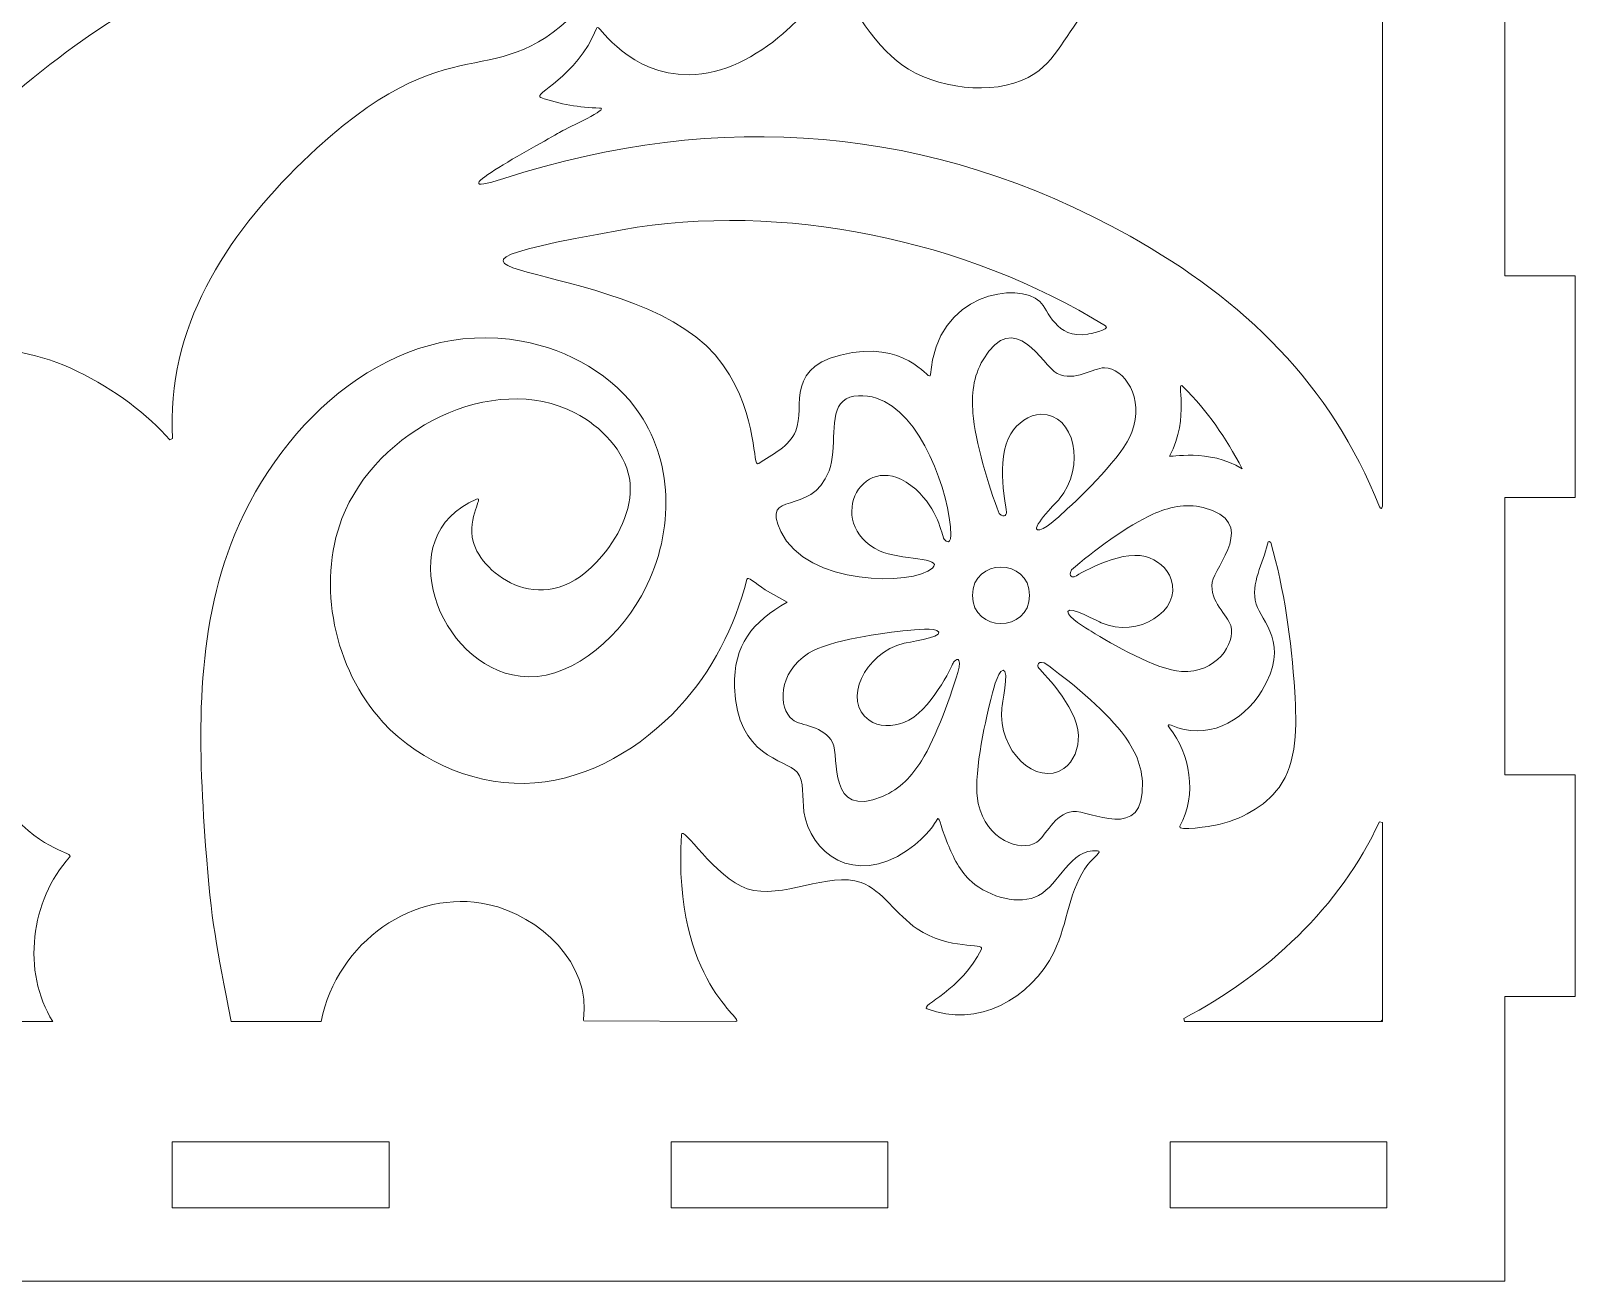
# Model space of a CAD drawing. Header units: millimetres. Extents: x 257 to 528, y -403 to -10.
# Drawn here: x 322.1 to 387.5, y -116.6 to -63.6 of the extents above; entities that cross this region are included whole.
import ezdxf

# ---------------------------------------------------------------- set-up
doc = ezdxf.new("R2010")
doc.units = ezdxf.units.MM
doc.header["$MEASUREMENT"] = 0
doc.layers.add('layer 1', color=7, linetype='Continuous')

msp = doc.modelspace()

# ---------------------------------------------------------------- linework, layer by layer
at = {"layer": 'layer 1', "color": 250, "lineweight": 9}
for points, knots in [([(259.5622, -116.6391), (259.5622, -116.6391), (259.5622, -104.5791), (259.5622, -104.5791), (259.5622, -104.5791), (259.5622, -104.5791), (256.5622, -104.5791), (256.5622, -104.5791), (256.5622, -104.5791), (256.5622, -104.5791), (256.5622, -95.1791), (256.5622, -95.1791), (256.5622, -95.1791), (256.5622, -95.1791), (259.5622, -95.1791), (259.5622, -95.1791), (259.5622, -95.1791), (259.5622, -95.1791), (259.5622, -83.4191), (259.5622, -83.4191), (259.5622, -83.4191), (259.5622, -83.4191), (256.5622, -83.4191), (256.5622, -83.4191), (256.5622, -83.4191), (256.5622, -83.4191), (256.5622, -74.0191), (256.5622, -74.0191), (256.5622, -74.0191), (256.5622, -74.0191), (259.5622, -74.0191), (259.5622, -74.0191), (259.5622, -74.0191), (259.5622, -74.0191), (259.5622, -62.2591), (259.5622, -62.2591), (259.5622, -62.2591), (259.5622, -62.2591), (256.5622, -62.2591), (256.5622, -62.2591), (256.5622, -62.2591), (256.5622, -62.2591), (256.5622, -52.8591), (256.5622, -52.8591), (256.5622, -52.8591), (256.5622, -52.8591), (259.5622, -52.8591), (259.5622, -52.8591), (259.5622, -52.8591), (259.5622, -52.8591), (259.5622, -41.0991), (259.5622, -41.0991), (259.5622, -41.0991), (259.5622, -41.0991), (256.5622, -41.0991), (256.5622, -41.0991), (256.5622, -41.0991), (256.5622, -41.0991), (256.5622, -31.5991), (256.5622, -31.5991), (256.5622, -31.5991), (256.5622, -31.5991), (259.5622, -31.5991), (259.5622, -31.5991), (259.5622, -31.5991), (259.5622, -31.5991), (259.5622, -19.9391), (259.5622, -19.9391), (259.5622, -19.9391), (259.5622, -19.9391), (256.5622, -19.9391), (256.5622, -19.9391), (256.5622, -19.9391), (256.5622, -19.9391), (256.5622, -10.6391), (256.5622, -10.6391), (256.5622, -10.6391), (256.5622, -10.6391), (259.5622, -10.6391), (259.5622, -10.6391), (259.5622, -10.6391), (259.5622, -10.6391), (384.5427, -10.6391), (384.5427, -10.6391), (384.5427, -10.6391), (384.5427, -10.6391), (384.5622, -10.6391), (384.5622, -10.6391), (384.5622, -10.6391), (384.5622, -10.6391), (387.5427, -10.6391), (387.5427, -10.6391), (387.5427, -10.6391), (387.5427, -10.6391), (387.5427, -19.9391), (387.5427, -19.9391), (387.5427, -19.9391), (387.5427, -19.9391), (384.5622, -19.9391), (384.5622, -19.9391), (384.5622, -19.9391), (384.5622, -19.9391), (384.5622, -31.5991), (384.5622, -31.5991), (384.5622, -31.5991), (384.5622, -31.5991), (387.5427, -31.5991), (387.5427, -31.5991), (387.5427, -31.5991), (387.5427, -31.5991), (387.5427, -41.0991), (387.5427, -41.0991), (387.5427, -41.0991), (387.5427, -41.0991), (384.5622, -41.0991), (384.5622, -41.0991), (384.5622, -41.0991), (384.5622, -41.0991), (384.5622, -52.8591), (384.5622, -52.8591), (384.5622, -52.8591), (384.5622, -52.8591), (387.5427, -52.8591), (387.5427, -52.8591), (387.5427, -52.8591), (387.5427, -52.8591), (387.5427, -62.2591), (387.5427, -62.2591), (387.5427, -62.2591), (387.5427, -62.2591), (384.5622, -62.2591), (384.5622, -62.2591), (384.5622, -62.2591), (384.5622, -62.2591), (384.5622, -74.0191), (384.5622, -74.0191), (384.5622, -74.0191), (384.5622, -74.0191), (387.5427, -74.0191), (387.5427, -74.0191), (387.5427, -74.0191), (387.5427, -74.0191), (387.5427, -83.4191), (387.5427, -83.4191), (387.5427, -83.4191), (387.5427, -83.4191), (384.5622, -83.4191), (384.5622, -83.4191), (384.5622, -83.4191), (384.5622, -83.4191), (384.5622, -95.1791), (384.5622, -95.1791), (384.5622, -95.1791), (384.5622, -95.1791), (387.5427, -95.1791), (387.5427, -95.1791), (387.5427, -95.1791), (387.5427, -95.1791), (387.5427, -104.5791), (387.5427, -104.5791), (387.5427, -104.5791), (387.5427, -104.5791), (384.5622, -104.5791), (384.5622, -104.5791), (384.5622, -104.5791), (384.5622, -104.5791), (384.5622, -116.6391), (384.5622, -116.6391), (384.5622, -116.6391), (384.5622, -116.6391), (259.5622, -116.6391), (259.5622, -116.6391)], [0, 0, 0, 0, 0.0227273, 0.0227273, 0.0227273, 0.0227273, 0.0454545, 0.0454545, 0.0454545, 0.0454545, 0.0681818, 0.0681818, 0.0681818, 0.0681818, 0.0909091, 0.0909091, 0.0909091, 0.0909091, 0.1136364, 0.1136364, 0.1136364, 0.1136364, 0.1363636, 0.1363636, 0.1363636, 0.1363636, 0.1590909, 0.1590909, 0.1590909, 0.1590909, 0.1818182, 0.1818182, 0.1818182, 0.1818182, 0.2045455, 0.2045455, 0.2045455, 0.2045455, 0.2272727, 0.2272727, 0.2272727, 0.2272727, 0.25, 0.25, 0.25, 0.25, 0.2727273, 0.2727273, 0.2727273, 0.2727273, 0.2954545, 0.2954545, 0.2954545, 0.2954545, 0.3181818, 0.3181818, 0.3181818, 0.3181818, 0.3409091, 0.3409091, 0.3409091, 0.3409091, 0.3636364, 0.3636364, 0.3636364, 0.3636364, 0.3863636, 0.3863636, 0.3863636, 0.3863636, 0.4090909, 0.4090909, 0.4090909, 0.4090909, 0.4318182, 0.4318182, 0.4318182, 0.4318182, 0.4545455, 0.4545455, 0.4545455, 0.4545455, 0.4772727, 0.4772727, 0.4772727, 0.4772727, 0.5, 0.5, 0.5, 0.5, 0.5227273, 0.5227273, 0.5227273, 0.5227273, 0.5454545, 0.5454545, 0.5454545, 0.5454545, 0.5681818, 0.5681818, 0.5681818, 0.5681818, 0.5909091, 0.5909091, 0.5909091, 0.5909091, 0.6136364, 0.6136364, 0.6136364, 0.6136364, 0.6363636, 0.6363636, 0.6363636, 0.6363636, 0.6590909, 0.6590909, 0.6590909, 0.6590909, 0.6818182, 0.6818182, 0.6818182, 0.6818182, 0.7045455, 0.7045455, 0.7045455, 0.7045455, 0.7272727, 0.7272727, 0.7272727, 0.7272727, 0.75, 0.75, 0.75, 0.75, 0.7727273, 0.7727273, 0.7727273, 0.7727273, 0.7954545, 0.7954545, 0.7954545, 0.7954545, 0.8181818, 0.8181818, 0.8181818, 0.8181818, 0.8409091, 0.8409091, 0.8409091, 0.8409091, 0.8636364, 0.8636364, 0.8636364, 0.8636364, 0.8863636, 0.8863636, 0.8863636, 0.8863636, 0.9090909, 0.9090909, 0.9090909, 0.9090909, 0.9318182, 0.9318182, 0.9318182, 0.9318182, 0.9545455, 0.9545455, 0.9545455, 0.9545455, 1, 1, 1, 1]), ([(342.1906, -47.3431), (340.9272, -47.0258), (338.8335, -46.1786), (337.9902, -45.2833), (337.9902, -45.2833), (336.8039, -44.024), (336.5451, -41.8326), (337.0145, -40.0657), (337.0145, -40.0657), (337.0145, -40.0657), (336.8997, -40.0002), (336.8997, -40.0002), (336.8997, -40.0002), (335.794, -41.1257), (334.5469, -42.1727), (333.3544, -43.1443), (333.3544, -43.1443), (328.4817, -47.1144), (322.4835, -49.5911), (316.4072, -51.3107), (316.4072, -51.3107), (315.3645, -51.606), (314.3195, -51.8789), (313.251, -51.9969), (313.251, -51.9969), (312.5003, -52.0791), (317.4175, -53.735), (322.3958, -53.0443), (322.3958, -53.0443), (329.1044, -52.1135), (332.7875, -44.5443), (333.0623, -44.6424), (333.0623, -44.6424), (333.3263, -48.4002), (331.7159, -53.0889), (328.7874, -55.4672), (328.7874, -55.4672), (324.9601, -58.5755), (319.0628, -57.9015), (318.9516, -58.0052), (318.9516, -58.0052), (318.9068, -58.047), (319.0546, -60.8289), (315.1851, -60.9855), (315.1851, -60.9855), (312.6709, -61.0873), (310.4226, -59.7699), (308.6007, -58.2421), (308.6007, -58.2421), (308.4706, -58.2444), (308.3221, -58.2954), (308.2349, -58.3791), (308.2349, -58.3791), (308.0006, -58.6047), (308.2115, -59.0672), (308.2349, -59.431), (308.2349, -59.431), (308.2999, -60.4339), (306.9407, -60.6843), (305.7443, -60.9169), (305.7443, -60.9169), (302.6578, -61.5161), (300.6553, -61.9947), (298.5732, -63.0487), (298.5732, -63.0487), (295.5035, -64.6026), (292.2616, -67.4065), (290.6761, -70.7499), (290.6761, -70.7499), (288.8122, -74.681), (288.7275, -81.3714), (290.5025, -85.2534), (290.5025, -85.2534), (291.7635, -88.0118), (294.1091, -90.1415), (296.626, -92.357), (296.626, -92.357), (296.9154, -92.6118), (299.5067, -93.902), (299.1606, -93.285), (299.1606, -93.285), (298.8479, -92.9468), (298.5465, -92.5987), (298.2401, -92.2536), (298.2401, -92.2536), (296.578, -90.3841), (294.7588, -88.6145), (293.4809, -86.4638), (293.4809, -86.4638), (290.2632, -81.0484), (290.5269, -73.2396), (295.1391, -68.6366), (295.1391, -68.6366), (296.7512, -67.0279), (298.8714, -65.8569), (301.0618, -65.4978), (301.0618, -65.4978), (304.9991, -64.8525), (308.3747, -66.7268), (311.3823, -63.5369), (311.3823, -63.5369), (311.6301, -63.2741), (311.8121, -65.294), (309.5904, -67.6892), (309.5904, -67.6892), (308.7384, -68.6075), (307.7817, -69.3983), (306.7133, -70.0105), (306.7133, -70.0105), (306.475, -70.147), (307.5305, -70.5283), (307.8728, -72.0125), (307.8728, -72.0125), (308.1314, -73.1345), (307.7666, -74.444), (307.0438, -75.2701), (307.0438, -75.2701), (305.2938, -77.27), (301.7504, -76.333), (299.0482, -79.0014), (299.0482, -79.0014), (298.7436, -79.3022), (297.4909, -80.875), (297.8395, -80.9054), (297.8395, -80.9054), (299.1039, -81.0157), (307.5211, -78.9195), (307.6131, -79.028), (307.6131, -79.028), (306.0068, -81.448), (305.213, -86.1678), (306.8195, -88.6883), (306.8195, -88.6883), (307.6635, -90.0126), (309.945, -91.3262), (309.8348, -90.9094), (309.8348, -90.9094), (309.4461, -89.4245), (309.294, -87.89), (309.2191, -86.342), (309.2191, -86.342), (308.8454, -78.6203), (310.4403, -72.1104), (315.9185, -66.4804), (315.9185, -66.4804), (317.9863, -64.3553), (320.43, -62.596), (323.1695, -61.5152), (323.1695, -61.5152), (325.3188, -60.6669), (327.6497, -60.2364), (329.9476, -60.2539), (329.9476, -60.2539), (330.314, -60.2393), (330.6445, -60.6124), (329.3854, -61.0951), (329.3854, -61.0951), (327.8111, -61.7468), (326.3362, -62.6207), (324.9164, -63.5758), (324.9164, -63.5758), (321.4679, -65.8954), (316.6292, -70.0767), (315.3689, -74.2668), (315.3689, -74.2668), (314.2867, -77.8648), (315.7801, -82.899), (316.9297, -86.5079), (316.9297, -86.5079), (318.4635, -91.3229), (319.0332, -93.3158), (317.6028, -98.5399), (317.6028, -98.5399), (317.184, -100.0693), (316.665, -101.552), (315.9471, -102.9467), (315.9471, -102.9467), (315.9315, -102.9769), (315.9404, -103.0138), (315.968, -103.0337), (315.968, -103.0337), (317.0768, -103.8297), (318.1352, -104.6994), (319.1332, -105.6305), (319.1332, -105.6305), (319.1332, -105.6305), (322.9809, -105.6305), (322.9809, -105.6305), (322.9809, -105.6305), (321.655, -103.544), (322.0418, -100.4684), (323.6956, -98.6714), (323.6956, -98.6714), (323.8998, -98.4495), (322.5568, -98.4537), (321.1722, -96.738), (321.1722, -96.738), (319.8267, -95.0706), (319.3572, -92.6874), (319.7313, -90.613), (319.7313, -90.613), (320.1577, -88.2476), (321.8572, -85.8476), (321.5328, -83.2872), (321.5328, -83.2872), (321.2731, -81.237), (319.531, -79.0195), (317.5087, -78.568), (317.5087, -78.568), (317.177, -78.4939), (318.4496, -77.6002), (319.3709, -77.3426), (319.3709, -77.3426), (322.2086, -76.5492), (326.1154, -78.8826), (327.9435, -80.9695), (327.9435, -80.9695), (327.9435, -80.9695), (328.0631, -80.9202), (328.0631, -80.9202), (328.0631, -80.9202), (327.7829, -76.262), (330.2983, -72.3491), (333.5849, -69.1768), (333.5849, -69.1768), (340.1231, -62.866), (341.6775, -66.7444), (345.5735, -62.4248), (345.5735, -62.4248), (345.1928, -61.3453), (345.35, -60.0609), (344.6244, -59.4724), (344.6244, -59.4724), (343.5873, -58.6313), (339.7957, -59.1814), (338.9663, -54.0851), (338.9663, -54.0851), (338.4726, -51.0513), (339.8654, -49.1126), (342.3356, -47.3796), (342.3356, -47.3796), (342.3356, -47.3796), (342.1906, -47.3431), (342.1906, -47.3431)], [0, 0, 0, 0, 0.016129, 0.016129, 0.016129, 0.016129, 0.0322581, 0.0322581, 0.0322581, 0.0322581, 0.0483871, 0.0483871, 0.0483871, 0.0483871, 0.0645161, 0.0645161, 0.0645161, 0.0645161, 0.0806452, 0.0806452, 0.0806452, 0.0806452, 0.0967742, 0.0967742, 0.0967742, 0.0967742, 0.1129032, 0.1129032, 0.1129032, 0.1129032, 0.1290323, 0.1290323, 0.1290323, 0.1290323, 0.1451613, 0.1451613, 0.1451613, 0.1451613, 0.1612903, 0.1612903, 0.1612903, 0.1612903, 0.1774194, 0.1774194, 0.1774194, 0.1774194, 0.1935484, 0.1935484, 0.1935484, 0.1935484, 0.2096774, 0.2096774, 0.2096774, 0.2096774, 0.2258065, 0.2258065, 0.2258065, 0.2258065, 0.2419355, 0.2419355, 0.2419355, 0.2419355, 0.2580645, 0.2580645, 0.2580645, 0.2580645, 0.2741935, 0.2741935, 0.2741935, 0.2741935, 0.2903226, 0.2903226, 0.2903226, 0.2903226, 0.3064516, 0.3064516, 0.3064516, 0.3064516, 0.3225806, 0.3225806, 0.3225806, 0.3225806, 0.3387097, 0.3387097, 0.3387097, 0.3387097, 0.3548387, 0.3548387, 0.3548387, 0.3548387, 0.3709677, 0.3709677, 0.3709677, 0.3709677, 0.3870968, 0.3870968, 0.3870968, 0.3870968, 0.4032258, 0.4032258, 0.4032258, 0.4032258, 0.4193548, 0.4193548, 0.4193548, 0.4193548, 0.4354839, 0.4354839, 0.4354839, 0.4354839, 0.4516129, 0.4516129, 0.4516129, 0.4516129, 0.4677419, 0.4677419, 0.4677419, 0.4677419, 0.483871, 0.483871, 0.483871, 0.483871, 0.5, 0.5, 0.5, 0.5, 0.516129, 0.516129, 0.516129, 0.516129, 0.5322581, 0.5322581, 0.5322581, 0.5322581, 0.5483871, 0.5483871, 0.5483871, 0.5483871, 0.5645161, 0.5645161, 0.5645161, 0.5645161, 0.5806452, 0.5806452, 0.5806452, 0.5806452, 0.5967742, 0.5967742, 0.5967742, 0.5967742, 0.6129032, 0.6129032, 0.6129032, 0.6129032, 0.6290323, 0.6290323, 0.6290323, 0.6290323, 0.6451613, 0.6451613, 0.6451613, 0.6451613, 0.6612903, 0.6612903, 0.6612903, 0.6612903, 0.6774194, 0.6774194, 0.6774194, 0.6774194, 0.6935484, 0.6935484, 0.6935484, 0.6935484, 0.7096774, 0.7096774, 0.7096774, 0.7096774, 0.7258065, 0.7258065, 0.7258065, 0.7258065, 0.7419355, 0.7419355, 0.7419355, 0.7419355, 0.7580645, 0.7580645, 0.7580645, 0.7580645, 0.7741935, 0.7741935, 0.7741935, 0.7741935, 0.7903226, 0.7903226, 0.7903226, 0.7903226, 0.8064516, 0.8064516, 0.8064516, 0.8064516, 0.8225806, 0.8225806, 0.8225806, 0.8225806, 0.8387097, 0.8387097, 0.8387097, 0.8387097, 0.8548387, 0.8548387, 0.8548387, 0.8548387, 0.8709677, 0.8709677, 0.8709677, 0.8709677, 0.8870968, 0.8870968, 0.8870968, 0.8870968, 0.9032258, 0.9032258, 0.9032258, 0.9032258, 0.9193548, 0.9193548, 0.9193548, 0.9193548, 0.9354839, 0.9354839, 0.9354839, 0.9354839, 0.9516129, 0.9516129, 0.9516129, 0.9516129, 0.9677419, 0.9677419, 0.9677419, 0.9677419, 1, 1, 1, 1]), ([(373.1736, -51.7002), (374.9596, -53.0813), (376.0679, -55.8817), (375.265, -58.2616), (375.265, -58.2616), (374.7305, -59.846), (373.3868, -61.4132), (371.7564, -61.6462), (371.7564, -61.6462), (369.9523, -61.9042), (368.6282, -60.7807), (367.0242, -62.5015), (367.0242, -62.5015), (366.1187, -63.473), (365.6404, -64.7644), (364.6268, -65.4486), (364.6268, -65.4486), (363.2283, -66.392), (360.8108, -66.1799), (359.2712, -65.2657), (359.2712, -65.2657), (357.9741, -64.4956), (356.6959, -62.5088), (356.1708, -61.0999), (356.1708, -61.0999), (356.0406, -60.7506), (355.7601, -62.2177), (353.9487, -63.764), (353.9487, -63.764), (352.8238, -64.7245), (351.4025, -65.4949), (349.9686, -65.5017), (349.9686, -65.5017), (347.43, -65.5139), (346.2139, -63.4803), (346.0932, -63.4957), (346.0932, -63.4957), (346.0685, -63.4989), (346.0475, -63.515), (346.0382, -63.5381), (346.0382, -63.5381), (345.2046, -65.6094), (343.3022, -66.3316), (343.674, -66.4638), (343.674, -66.4638), (344.4857, -66.7523), (345.3123, -66.8895), (346.173, -66.9114), (346.173, -66.9114), (346.6528, -66.9236), (344.8121, -67.7488), (344.5433, -67.9041), (344.5433, -67.9041), (343.9797, -68.2573), (338.8702, -70.9454), (342.1071, -69.9014), (342.1071, -69.9014), (351.2617, -66.9494), (360.2221, -67.6194), (368.6683, -72.347), (368.6683, -72.347), (373.4836, -75.0423), (377.2022, -78.6183), (379.2398, -83.8128), (379.2398, -83.8128), (379.3044, -83.9232), (379.347, -83.9068), (379.3719, -83.788), (379.3719, -83.788), (379.3719, -80.2225), (379.3719, -52.2229), (379.3719, -49.671), (379.3719, -49.671), (379.3719, -49.1631), (378.2447, -51.3815), (375.5114, -51.7648), (375.5114, -51.7648), (374.7475, -51.8719), (373.9514, -51.806), (373.2359, -51.5809), (373.2359, -51.5809), (373.1143, -51.5758), (373.0833, -51.6107), (373.1736, -51.7002)], [0, 0, 0, 0, 0.0454545, 0.0454545, 0.0454545, 0.0454545, 0.0909091, 0.0909091, 0.0909091, 0.0909091, 0.1363636, 0.1363636, 0.1363636, 0.1363636, 0.1818182, 0.1818182, 0.1818182, 0.1818182, 0.2272727, 0.2272727, 0.2272727, 0.2272727, 0.2727273, 0.2727273, 0.2727273, 0.2727273, 0.3181818, 0.3181818, 0.3181818, 0.3181818, 0.3636364, 0.3636364, 0.3636364, 0.3636364, 0.4090909, 0.4090909, 0.4090909, 0.4090909, 0.4545455, 0.4545455, 0.4545455, 0.4545455, 0.5, 0.5, 0.5, 0.5, 0.5454545, 0.5454545, 0.5454545, 0.5454545, 0.5909091, 0.5909091, 0.5909091, 0.5909091, 0.6363636, 0.6363636, 0.6363636, 0.6363636, 0.6818182, 0.6818182, 0.6818182, 0.6818182, 0.7272727, 0.7272727, 0.7272727, 0.7272727, 0.7727273, 0.7727273, 0.7727273, 0.7727273, 0.8181818, 0.8181818, 0.8181818, 0.8181818, 0.8636364, 0.8636364, 0.8636364, 0.8636364, 0.9090909, 0.9090909, 0.9090909, 0.9090909, 1, 1, 1, 1]), ([(351.4015, -77.7922), (352.9697, -80.0802), (352.6144, -82.1761), (352.9213, -81.9797), (352.9213, -81.9797), (353.4895, -81.6161), (354.217, -81.2491), (354.4898, -80.5995), (354.4898, -80.5995), (354.9334, -79.5431), (353.8872, -77.7577), (356.9033, -77.2793), (356.9033, -77.2793), (359.4243, -76.8794), (360.1825, -78.6337), (360.2108, -78.2023), (360.2108, -78.2023), (360.4387, -74.7264), (363.9725, -74.25), (364.8414, -75.1145), (364.8414, -75.1145), (365.2056, -75.4769), (365.5165, -76.7117), (366.8759, -76.4981), (366.8759, -76.4981), (366.8882, -76.4962), (367.8667, -76.2965), (367.6317, -76.1507), (367.6317, -76.1507), (361.7075, -72.4754), (353.8681, -70.8696), (347.1311, -72.0715), (347.1311, -72.0715), (334.9667, -74.2416), (348.1641, -73.0687), (351.4015, -77.7922)], [0, 0, 0, 0, 0.1, 0.1, 0.1, 0.1, 0.2, 0.2, 0.2, 0.2, 0.3, 0.3, 0.3, 0.3, 0.4, 0.4, 0.4, 0.4, 0.5, 0.5, 0.5, 0.5, 0.6, 0.6, 0.6, 0.6, 0.7, 0.7, 0.7, 0.7, 0.8, 0.8, 0.8, 0.8, 1, 1, 1, 1]), ([(351.8977, -91.4453), (352.001, -94.4732), (354.0509, -94.4845), (354.5491, -95.0659), (354.5491, -95.0659), (354.878, -95.4498), (354.7436, -96.1237), (354.8378, -96.7461), (354.8378, -96.7461), (355.0962, -98.4515), (356.9488, -99.9457), (359.2227, -98.3743), (359.2227, -98.3743), (361.0597, -97.1048), (360.1873, -96.2599), (360.9297, -98.0854), (360.9297, -98.0854), (361.1727, -98.6833), (361.4497, -99.2712), (361.9535, -99.7132), (361.9535, -99.7132), (362.7116, -100.3785), (363.9832, -100.7146), (364.7893, -100.2908), (364.7893, -100.2908), (365.6732, -99.8263), (366.1157, -98.3031), (367.2899, -98.3975), (367.2899, -98.3975), (367.5173, -98.4158), (367.1051, -98.6957), (366.8838, -98.9763), (366.8838, -98.9763), (366.0802, -99.9953), (366.0417, -101.4484), (365.4441, -102.6789), (365.4441, -102.6789), (364.4776, -104.6687), (362.1634, -105.9395), (360.0619, -105.0952), (360.0619, -105.0952), (359.7347, -104.9638), (361.5381, -104.2893), (362.3681, -102.5631), (362.3681, -102.5631), (362.5038, -102.2809), (360.9939, -102.6314), (359.6331, -101.7017), (359.6331, -101.7017), (358.7749, -101.1155), (358.1514, -100.0702), (357.2677, -99.7478), (357.2677, -99.7478), (355.8875, -99.2441), (353.9, -100.4973), (352.4336, -100.005), (352.4336, -100.005), (351.063, -99.5448), (349.673, -97.265), (349.6447, -97.7151), (349.6447, -97.7151), (349.2488, -104.0109), (352.4939, -105.6305), (351.9305, -105.6305), (351.9305, -105.6305), (351.9305, -105.6305), (345.5072, -105.6071), (345.5072, -105.6071), (345.5072, -105.6071), (345.4941, -105.5923), (345.4881, -105.5726), (345.4908, -105.5531), (345.4908, -105.5531), (345.8114, -103.1842), (343.6488, -101.1551), (341.4372, -100.671), (341.4372, -100.671), (338.2985, -99.984), (335.0612, -102.2356), (334.3578, -105.6305), (334.3578, -105.6305), (334.3578, -105.6305), (330.5417, -105.6305), (330.5417, -105.6305), (330.5417, -105.6305), (329.9324, -102.4373), (329.6982, -101.4566), (329.4638, -98.194), (329.4638, -98.194), (329.1451, -93.7553), (328.9825, -89.1525), (330.7026, -84.982), (330.7026, -84.982), (332.7207, -80.0889), (337.4326, -75.818), (342.8588, -76.7896), (342.8588, -76.7896), (344.849, -77.1458), (346.7817, -78.249), (347.8846, -79.892), (347.8846, -79.892), (349.3217, -82.032), (349.3506, -85.0874), (347.9468, -87.5863), (347.9468, -87.5863), (346.8196, -89.5925), (344.7683, -91.2402), (342.7967, -90.999), (342.7967, -90.999), (339.3439, -90.5765), (337.2492, -85.0238), (340.9528, -83.493), (340.9528, -83.493), (341.2777, -83.3587), (340.5478, -84.2396), (340.8111, -85.2902), (340.8111, -85.2902), (341.1532, -86.655), (343.8675, -88.7833), (346.2714, -85.9107), (346.2714, -85.9107), (347.0804, -84.9439), (347.6294, -83.7199), (347.4336, -82.6006), (347.4336, -82.6006), (347.2327, -81.4513), (346.2473, -80.4124), (345.1278, -79.8338), (345.1278, -79.8338), (341.6603, -78.0411), (336.693, -80.5359), (335.2463, -84.3134), (335.2463, -84.3134), (334.1741, -87.1127), (334.9056, -90.6785), (336.979, -92.9397), (336.979, -92.9397), (338.6151, -94.7238), (341.0862, -95.6959), (343.4249, -95.518), (343.4249, -95.518), (345.7557, -95.3409), (347.9545, -94.0217), (349.5482, -92.2951), (349.5482, -92.2951), (350.9566, -90.7698), (351.8926, -88.9262), (352.4118, -86.8957), (352.4118, -86.8957), (352.454, -86.7307), (352.7604, -87.0553), (353.1932, -87.332), (353.1932, -87.332), (353.1932, -87.332), (354.1319, -87.8562), (354.1319, -87.8562), (354.1319, -87.8562), (352.6543, -88.6875), (351.8374, -89.6785), (351.8977, -91.4453)], [0, 0, 0, 0, 0.0243902, 0.0243902, 0.0243902, 0.0243902, 0.0487805, 0.0487805, 0.0487805, 0.0487805, 0.0731707, 0.0731707, 0.0731707, 0.0731707, 0.097561, 0.097561, 0.097561, 0.097561, 0.1219512, 0.1219512, 0.1219512, 0.1219512, 0.1463415, 0.1463415, 0.1463415, 0.1463415, 0.1707317, 0.1707317, 0.1707317, 0.1707317, 0.195122, 0.195122, 0.195122, 0.195122, 0.2195122, 0.2195122, 0.2195122, 0.2195122, 0.2439024, 0.2439024, 0.2439024, 0.2439024, 0.2682927, 0.2682927, 0.2682927, 0.2682927, 0.2926829, 0.2926829, 0.2926829, 0.2926829, 0.3170732, 0.3170732, 0.3170732, 0.3170732, 0.3414634, 0.3414634, 0.3414634, 0.3414634, 0.3658537, 0.3658537, 0.3658537, 0.3658537, 0.3902439, 0.3902439, 0.3902439, 0.3902439, 0.4146341, 0.4146341, 0.4146341, 0.4146341, 0.4390244, 0.4390244, 0.4390244, 0.4390244, 0.4634146, 0.4634146, 0.4634146, 0.4634146, 0.4878049, 0.4878049, 0.4878049, 0.4878049, 0.5121951, 0.5121951, 0.5121951, 0.5121951, 0.5365854, 0.5365854, 0.5365854, 0.5365854, 0.5609756, 0.5609756, 0.5609756, 0.5609756, 0.5853659, 0.5853659, 0.5853659, 0.5853659, 0.6097561, 0.6097561, 0.6097561, 0.6097561, 0.6341463, 0.6341463, 0.6341463, 0.6341463, 0.6585366, 0.6585366, 0.6585366, 0.6585366, 0.6829268, 0.6829268, 0.6829268, 0.6829268, 0.7073171, 0.7073171, 0.7073171, 0.7073171, 0.7317073, 0.7317073, 0.7317073, 0.7317073, 0.7560976, 0.7560976, 0.7560976, 0.7560976, 0.7804878, 0.7804878, 0.7804878, 0.7804878, 0.804878, 0.804878, 0.804878, 0.804878, 0.8292683, 0.8292683, 0.8292683, 0.8292683, 0.8536585, 0.8536585, 0.8536585, 0.8536585, 0.8780488, 0.8780488, 0.8780488, 0.8780488, 0.902439, 0.902439, 0.902439, 0.902439, 0.9268293, 0.9268293, 0.9268293, 0.9268293, 0.9512195, 0.9512195, 0.9512195, 0.9512195, 1, 1, 1, 1]), ([(363.1147, -84.0937), (362.6602, -82.9474), (362.1013, -81.0446), (362.0046, -79.8402), (362.0046, -79.8402), (361.9432, -79.0763), (362.0053, -78.3), (362.4352, -77.5791), (362.4352, -77.5791), (363.7801, -75.3245), (364.9579, -77.8465), (365.579, -78.1608), (365.579, -78.1608), (366.3195, -78.5356), (367.1157, -77.9173), (367.5816, -77.9237), (367.5816, -77.9237), (368.3965, -77.9349), (369.312, -79.1946), (368.7445, -80.6584), (368.7445, -80.6584), (368.3519, -81.671), (366.6685, -83.3206), (365.8591, -84.0391), (365.8591, -84.0391), (365.6849, -84.1937), (364.9724, -84.8967), (364.7372, -84.788), (364.7372, -84.788), (364.4893, -84.6734), (365.6313, -83.5374), (365.6642, -83.4971), (365.6642, -83.4971), (366.8128, -82.0893), (366.3139, -79.8668), (364.8897, -79.8937), (364.8897, -79.8937), (364.3789, -79.9032), (363.8869, -80.2719), (363.6106, -80.7152), (363.6106, -80.7152), (362.9352, -81.7979), (363.4396, -83.9756), (363.4345, -84.0721), (363.4345, -84.0721), (363.4344, -84.0732), (363.3618, -84.3502), (363.1147, -84.0937)], [0, 0, 0, 0, 0.0769231, 0.0769231, 0.0769231, 0.0769231, 0.1538462, 0.1538462, 0.1538462, 0.1538462, 0.2307692, 0.2307692, 0.2307692, 0.2307692, 0.3076923, 0.3076923, 0.3076923, 0.3076923, 0.3846154, 0.3846154, 0.3846154, 0.3846154, 0.4615385, 0.4615385, 0.4615385, 0.4615385, 0.5384615, 0.5384615, 0.5384615, 0.5384615, 0.6153846, 0.6153846, 0.6153846, 0.6153846, 0.6923077, 0.6923077, 0.6923077, 0.6923077, 0.7692308, 0.7692308, 0.7692308, 0.7692308, 0.8461538, 0.8461538, 0.8461538, 0.8461538, 1, 1, 1, 1]), ([(370.3473, -81.6621), (371.2223, -80.0182), (370.591, -78.3989), (370.9056, -78.7138), (370.9056, -78.7138), (371.993, -79.8024), (372.705, -80.8483), (373.424, -82.2075), (373.424, -82.2075), (372.026, -81.3211), (370.3045, -81.7425), (370.3473, -81.6621)], [0, 0, 0, 0, 0.25, 0.25, 0.25, 0.25, 0.5, 0.5, 0.5, 0.5, 1, 1, 1, 1]), ([(361.0702, -85.0148), (361.0444, -85.523), (360.7812, -85.1896), (360.781, -85.1891), (360.781, -85.1891), (360.6781, -84.9758), (360.5326, -83.927), (359.576, -83.0726), (359.576, -83.0726), (357.3956, -81.1252), (355.5929, -84.5162), (358.0466, -85.6835), (358.0466, -85.6835), (358.8803, -86.0801), (360.7958, -85.9375), (360.283, -86.4171), (360.283, -86.4171), (359.4803, -87.1679), (354.9452, -87.1719), (353.862, -84.8671), (353.862, -84.8671), (352.984, -82.9988), (355.1231, -84.3298), (355.9039, -82.284), (355.9039, -82.284), (356.2629, -81.3435), (355.8747, -79.8722), (356.4944, -79.3317), (356.4944, -79.3317), (356.821, -79.0468), (357.4259, -79.0561), (357.9212, -79.2088), (357.9212, -79.2088), (359.7705, -79.7789), (361.0369, -83.2188), (361.0702, -85.0148)], [0, 0, 0, 0, 0.1, 0.1, 0.1, 0.1, 0.2, 0.2, 0.2, 0.2, 0.3, 0.3, 0.3, 0.3, 0.4, 0.4, 0.4, 0.4, 0.5, 0.5, 0.5, 0.5, 0.6, 0.6, 0.6, 0.6, 0.7, 0.7, 0.7, 0.7, 0.8, 0.8, 0.8, 0.8, 1, 1, 1, 1]), ([(366.1808, -86.4928), (367.0621, -85.7137), (368.5898, -84.5949), (369.6386, -84.13), (369.6386, -84.13), (370.2989, -83.8372), (371.006, -83.6578), (371.769, -83.8456), (371.769, -83.8456), (374.1547, -84.4326), (372.2546, -86.3285), (372.1532, -87.0158), (372.1532, -87.0158), (372.0322, -87.8362), (372.8094, -88.403), (372.9373, -88.849), (372.9373, -88.849), (373.1574, -89.6163), (372.3196, -90.8868), (370.8429, -90.7953), (370.8429, -90.7953), (369.8273, -90.7324), (367.8747, -89.631), (367.0154, -89.0878), (367.0154, -89.0878), (366.8193, -88.9639), (366.0006, -88.5079), (366.0293, -88.2499), (366.0293, -88.2499), (366.0594, -87.9787), (367.394, -88.7164), (367.4408, -88.736), (367.4408, -88.736), (369.0156, -89.3952), (370.8507, -88.2419), (370.4175, -86.8922), (370.4175, -86.8922), (370.2626, -86.4091), (369.7943, -86.054), (369.3217, -85.9268), (369.3217, -85.9268), (368.1724, -85.6179), (366.3485, -86.7739), (366.2916, -86.7901), (366.2916, -86.7901), (366.2873, -86.7913), (366.0254, -86.8044), (366.1808, -86.4928)], [0, 0, 0, 0, 0.0769231, 0.0769231, 0.0769231, 0.0769231, 0.1538462, 0.1538462, 0.1538462, 0.1538462, 0.2307692, 0.2307692, 0.2307692, 0.2307692, 0.3076923, 0.3076923, 0.3076923, 0.3076923, 0.3846154, 0.3846154, 0.3846154, 0.3846154, 0.4615385, 0.4615385, 0.4615385, 0.4615385, 0.5384615, 0.5384615, 0.5384615, 0.5384615, 0.6153846, 0.6153846, 0.6153846, 0.6153846, 0.6923077, 0.6923077, 0.6923077, 0.6923077, 0.7692308, 0.7692308, 0.7692308, 0.7692308, 0.8461538, 0.8461538, 0.8461538, 0.8461538, 1, 1, 1, 1]), ([(370.3367, -93.1825), (371.21, -94.2628), (371.5311, -96.0319), (370.7758, -97.353), (370.7758, -97.353), (370.6298, -97.6083), (372.1765, -97.3326), (372.2941, -97.3085), (372.2941, -97.3085), (373.3356, -97.0946), (374.3919, -96.5279), (374.9849, -95.7107), (374.9849, -95.7107), (375.7642, -94.6372), (375.7437, -93.1311), (375.6495, -91.6521), (375.6495, -91.6521), (375.5096, -89.4539), (375.2066, -87.3153), (374.6354, -85.335), (374.6354, -85.335), (374.6292, -85.3136), (374.5328, -85.1951), (374.4909, -85.4029), (374.4909, -85.4029), (374.3327, -86.1877), (373.7548, -87.0614), (374.0155, -87.9423), (374.0155, -87.9423), (374.2267, -88.6558), (375.4874, -89.6185), (374.2591, -91.6166), (374.2591, -91.6166), (373.4316, -92.9626), (371.8642, -93.7415), (370.4184, -93.0774), (370.4184, -93.0774), (370.29, -93.0357), (370.2356, -93.0501), (370.3367, -93.1825)], [0, 0, 0, 0, 0.0909091, 0.0909091, 0.0909091, 0.0909091, 0.1818182, 0.1818182, 0.1818182, 0.1818182, 0.2727273, 0.2727273, 0.2727273, 0.2727273, 0.3636364, 0.3636364, 0.3636364, 0.3636364, 0.4545455, 0.4545455, 0.4545455, 0.4545455, 0.5454545, 0.5454545, 0.5454545, 0.5454545, 0.6363636, 0.6363636, 0.6363636, 0.6363636, 0.7272727, 0.7272727, 0.7272727, 0.7272727, 0.8181818, 0.8181818, 0.8181818, 0.8181818, 1, 1, 1, 1]), ([(361.983, -87.5683), (361.983, -85.9734), (364.4056, -85.9738), (364.4056, -87.5683), (364.4056, -87.5683), (364.4056, -89.1628), (361.983, -89.1631), (361.983, -87.5683)], [0, 0, 0, 0, 0.3333333, 0.3333333, 0.3333333, 0.3333333, 1, 1, 1, 1]), ([(361.424, -90.6102), (361.1137, -91.7685), (360.4447, -93.5814), (359.8215, -94.5772), (359.8215, -94.5772), (359.4258, -95.2093), (358.9266, -95.7799), (358.1723, -96.093), (358.1723, -96.093), (355.8127, -97.0732), (356.3575, -94.4208), (356.0543, -93.8135), (356.0543, -93.8135), (355.6934, -93.0908), (354.7126, -93.1112), (354.3527, -92.836), (354.3527, -92.836), (353.7233, -92.3547), (353.7385, -90.839), (355.0324, -90.0248), (355.0324, -90.0248), (355.9275, -89.4616), (358.199, -89.151), (359.249, -89.0597), (359.249, -89.0597), (359.4748, -89.0401), (360.4392, -88.9046), (360.56, -89.1262), (360.56, -89.1262), (360.6871, -89.3594), (359.1348, -89.584), (359.0861, -89.5963), (359.0861, -89.5963), (357.3688, -90.0298), (356.4725, -92.0561), (357.5991, -92.8604), (357.5991, -92.8604), (358.0036, -93.1494), (358.602, -93.1469), (359.0754, -92.9614), (359.0754, -92.9614), (360.2306, -92.5086), (361.1181, -90.5301), (361.1618, -90.4418), (361.1618, -90.4418), (361.2033, -90.3579), (361.4754, -90.054), (361.424, -90.6102)], [0, 0, 0, 0, 0.0769231, 0.0769231, 0.0769231, 0.0769231, 0.1538462, 0.1538462, 0.1538462, 0.1538462, 0.2307692, 0.2307692, 0.2307692, 0.2307692, 0.3076923, 0.3076923, 0.3076923, 0.3076923, 0.3846154, 0.3846154, 0.3846154, 0.3846154, 0.4615385, 0.4615385, 0.4615385, 0.4615385, 0.5384615, 0.5384615, 0.5384615, 0.5384615, 0.6153846, 0.6153846, 0.6153846, 0.6153846, 0.6923077, 0.6923077, 0.6923077, 0.6923077, 0.7692308, 0.7692308, 0.7692308, 0.7692308, 0.8461538, 0.8461538, 0.8461538, 0.8461538, 1, 1, 1, 1]), ([(365.0237, -90.4244), (366.0347, -91.1281), (367.5543, -92.4074), (368.2989, -93.3569), (368.2989, -93.3569), (368.7718, -93.9599), (369.149, -94.6413), (369.189, -95.4796), (369.189, -95.4796), (369.3135, -98.1016), (366.9391, -96.6503), (366.2473, -96.7316), (366.2473, -96.7316), (365.4215, -96.8287), (365.1007, -97.7832), (364.7089, -98.0353), (364.7089, -98.0353), (364.0234, -98.4762), (362.5641, -97.9313), (362.2286, -96.3982), (362.2286, -96.3982), (361.9965, -95.3376), (362.4886, -93.0316), (362.7664, -91.9861), (362.7664, -91.9861), (362.8263, -91.7607), (363.0316, -90.7813), (363.2879, -90.742), (363.2879, -90.742), (363.5578, -90.7006), (363.2333, -92.2796), (363.2282, -92.3307), (363.2282, -92.3307), (363.048, -94.1434), (364.6948, -95.713), (365.8645, -94.9063), (365.8645, -94.9063), (366.285, -94.616), (366.4913, -94.0368), (366.4769, -93.5146), (366.4769, -93.5146), (366.442, -92.239), (364.8271, -90.716), (364.7695, -90.6191), (364.7695, -90.6191), (364.769, -90.6183), (364.675, -90.3483), (365.0237, -90.4244)], [0, 0, 0, 0, 0.0769231, 0.0769231, 0.0769231, 0.0769231, 0.1538462, 0.1538462, 0.1538462, 0.1538462, 0.2307692, 0.2307692, 0.2307692, 0.2307692, 0.3076923, 0.3076923, 0.3076923, 0.3076923, 0.3846154, 0.3846154, 0.3846154, 0.3846154, 0.4615385, 0.4615385, 0.4615385, 0.4615385, 0.5384615, 0.5384615, 0.5384615, 0.5384615, 0.6153846, 0.6153846, 0.6153846, 0.6153846, 0.6923077, 0.6923077, 0.6923077, 0.6923077, 0.7692308, 0.7692308, 0.7692308, 0.7692308, 0.8461538, 0.8461538, 0.8461538, 0.8461538, 1, 1, 1, 1]), ([(379.3719, -105.6305), (379.3719, -105.6305), (370.9744, -105.6305), (370.9744, -105.6305), (370.9744, -105.6305), (370.9744, -105.6305), (370.943, -105.5013), (370.943, -105.5013), (370.943, -105.5013), (374.4377, -103.6931), (377.6117, -100.7492), (379.2413, -97.164), (379.2413, -97.164), (379.2413, -97.164), (379.3719, -97.1923), (379.3719, -97.1923), (379.3719, -97.1923), (379.3719, -97.1923), (379.3719, -105.6305), (379.3719, -105.6305)], [0, 0, 0, 0, 0.1666667, 0.1666667, 0.1666667, 0.1666667, 0.3333333, 0.3333333, 0.3333333, 0.3333333, 0.5, 0.5, 0.5, 0.5, 0.6666667, 0.6666667, 0.6666667, 0.6666667, 1, 1, 1, 1]), ([(379.3035, -105.6305), (379.3413, -105.6305), (379.3719, -105.5999), (379.3719, -105.5621), (379.3719, -105.5621), (379.3719, -105.5621), (379.3035, -105.6305), (379.3035, -105.6305)], [0, 0, 0, 0, 0.3333333, 0.3333333, 0.3333333, 0.3333333, 1, 1, 1, 1]), ([(337.2422, -110.7391), (337.2422, -110.7391), (328.0422, -110.7391), (328.0422, -110.7391), (328.0422, -110.7391), (328.0422, -110.7391), (328.0422, -113.5391), (328.0422, -113.5391), (328.0422, -113.5391), (328.0422, -113.5391), (337.2422, -113.5391), (337.2422, -113.5391), (337.2422, -113.5391), (337.2422, -113.5391), (337.2422, -110.7391), (337.2422, -110.7391)], [0, 0, 0, 0, 0.2, 0.2, 0.2, 0.2, 0.4, 0.4, 0.4, 0.4, 0.6, 0.6, 0.6, 0.6, 1, 1, 1, 1]), ([(358.4022, -110.7391), (358.4022, -110.7391), (349.2022, -110.7391), (349.2022, -110.7391), (349.2022, -110.7391), (349.2022, -110.7391), (349.2022, -113.5391), (349.2022, -113.5391), (349.2022, -113.5391), (349.2022, -113.5391), (358.4022, -113.5391), (358.4022, -113.5391), (358.4022, -113.5391), (358.4022, -113.5391), (358.4022, -110.7391), (358.4022, -110.7391)], [0, 0, 0, 0, 0.2, 0.2, 0.2, 0.2, 0.4, 0.4, 0.4, 0.4, 0.6, 0.6, 0.6, 0.6, 1, 1, 1, 1]), ([(379.5622, -110.7391), (379.5622, -110.7391), (370.3622, -110.7391), (370.3622, -110.7391), (370.3622, -110.7391), (370.3622, -110.7391), (370.3622, -113.5391), (370.3622, -113.5391), (370.3622, -113.5391), (370.3622, -113.5391), (379.5622, -113.5391), (379.5622, -113.5391), (379.5622, -113.5391), (379.5622, -113.5391), (379.5622, -110.7391), (379.5622, -110.7391)], [0, 0, 0, 0, 0.2, 0.2, 0.2, 0.2, 0.4, 0.4, 0.4, 0.4, 0.6, 0.6, 0.6, 0.6, 1, 1, 1, 1])]:
    msp.add_open_spline(points, degree=3, knots=knots, dxfattribs=at)
msp.add_open_spline([(370.4184, -93.0774), (370.4184, -93.0774), (370.4184, -93.0774), (370.4184, -93.0774)], degree=3, dxfattribs=at)

doc.saveas('drawing.dxf')
